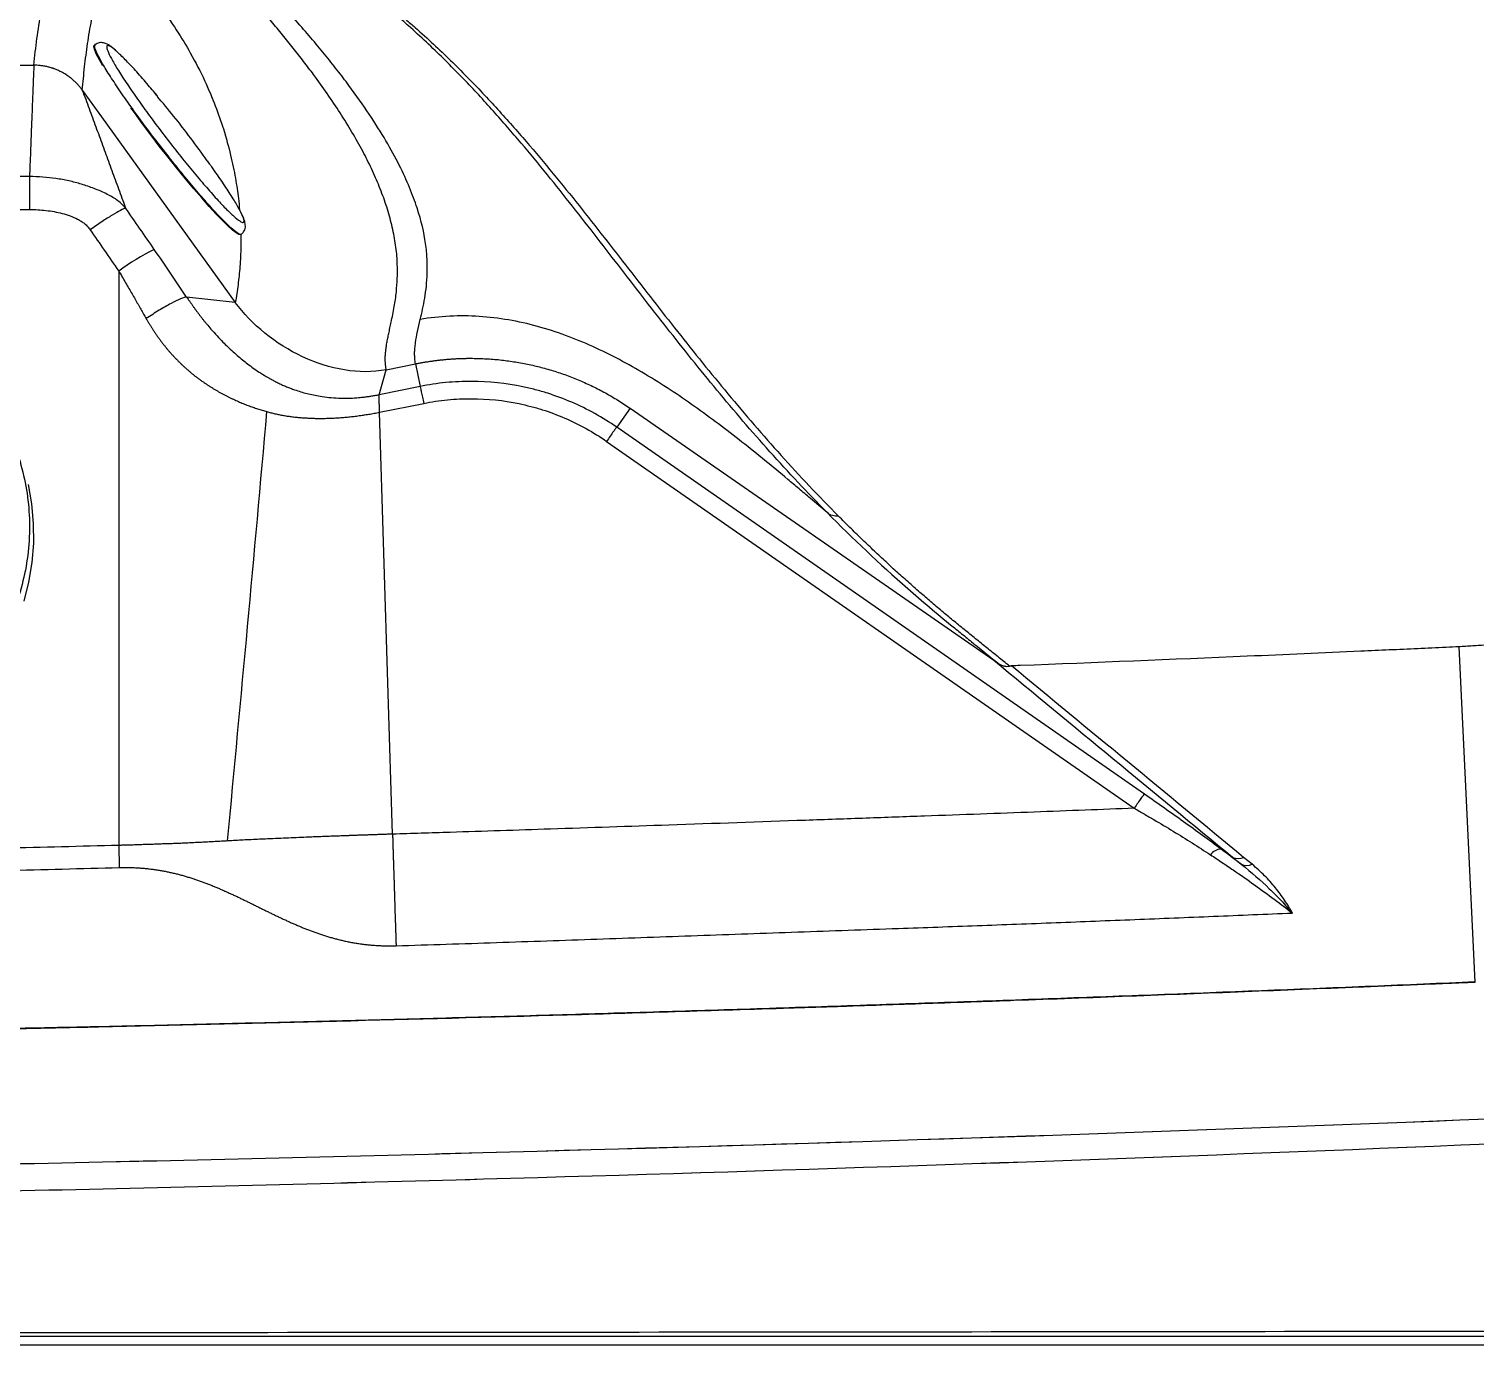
# Model space of a CAD drawing. Extents: x 409 to 498, y 628 to 778.
# Drawn here: x 467.31 to 479.38, y 644.98 to 655.96 of the extents above; entities that cross this region are included whole.
import ezdxf

# ---------------------------------------------------------------- set-up
doc = ezdxf.new("R2010")
doc.units = 0
doc.header["$MEASUREMENT"] = 0
doc.layers.add('1', color=4, linetype='Continuous')
doc.layers.add('GEOMETRY', color=4, linetype='Continuous', lineweight=25)

# ---------------------------------------------------------------- blocks, each defined once
blk = doc.blocks.new('2026_PULSE')
at = {"layer": 'GEOMETRY'}
for p, q in [((59.282, 10.873), (59.277, 10.869)), ((50.112, 10.701), (58.771, 10.701)), ((59.176, 10.493), (59.337, 10.271)), ((59.803, 10.444), (59.758, 10.496)), ((59.799, 10.448), (59.77, 10.483)), ((59.337, 10.271), (60.453, 8.722)), ((60.241, 9.875), (60.22, 9.904)), ((60.239, 9.878), (60.227, 9.895)), ((58.736, 9.771), (53.98, 9.771)), ((53.98, 9.497), (58.736, 9.497)), ((60.5, 9.287), (60.506, 9.291)), ((59.48, 8.983), (59.48, 4.19)), ((60.453, 8.722), (60.047, 8.766)), ((61.713, 8.16), (61.958, 8.209)), ((61.958, 8.209), (61.996, 8.02)), ((61.653, 7.951), (61.713, 8.16)), ((61.996, 8.02), (61.653, 7.951)), ((61.658, 7.805), (62.026, 7.879)), ((61.766, 4.284), (61.658, 7.805)), ((63.748, 7.839), (63.637, 7.68)), ((63.748, 7.839), (66.784, 5.736)), ((68.041, 4.618), (63.637, 7.68)), ((63.552, 7.562), (67.956, 4.501)), ((70.802, 3.05), (70.67, 5.848)), ((66.809, 5.719), (66.815, 5.714)), ((66.916, 5.686), (66.915, 5.687)), ((68.78, 4.09), (68.681, 4.159)), ((68.78, 4.09), (68.85, 4.033)), ((68.94, 4.033), (68.87, 4.09)), ((86.562, 0.02), (2.898, 0.02))]:
    blk.add_line(p, q, dxfattribs=at)
at = {"layer": 'GEOMETRY', "flags": 128}
for points in [[(59.347, 10.697), (59.319, 10.746), (59.296, 10.791), (59.28, 10.827), (59.273, 10.853), (59.275, 10.867), (59.277, 10.869)], [(60.5, 9.287), (60.498, 9.285), (60.483, 9.288), (60.46, 9.301), (60.429, 9.325), (60.391, 9.36), (60.345, 9.405), (60.293, 9.459), (60.235, 9.522), (60.173, 9.593), (60.106, 9.67), (60.037, 9.754), (59.965, 9.842), (59.892, 9.933), (59.819, 10.026), (59.747, 10.12), (59.678, 10.213), (59.611, 10.305), (59.582, 10.344)], [(58.691, 6.229), (58.731, 6.388), (58.758, 6.55), (58.771, 6.713), (58.77, 6.877), (58.756, 7.04), (58.727, 7.201)]]:
    blk.add_lwpolyline(points, dxfattribs=at)
at = {"layer": 'GEOMETRY'}
for centre, radius, start, end in [((60.648, 7.396), 1.97, 116.2439, 126.3491), ((68.683, 4.049), 0.11, 91.2048, 144.8521), ((68.825, 4.183), 0.103, 244.0909, 295.8864), ((68.895, 4.126), 0.103, 244.0921, 295.8913)]:
    blk.add_arc(centre, radius, start, end, dxfattribs=at)
for points, knots in [([(58.771, 10.701), (58.779, 10.775), (58.788, 10.849), (58.807, 10.996), (58.819, 11.07), (58.84, 11.181), (58.847, 11.218), (58.865, 11.292), (58.874, 11.329), (58.895, 11.403), (58.907, 11.44), (58.93, 11.513), (58.943, 11.55), (58.955, 11.587)], [0, 0, 0, 0, 0.25, 0.25, 0.5, 0.5, 0.625, 0.625, 0.75, 0.75, 0.875, 0.875, 1, 1, 1, 1]), ([(59.176, 10.493), (59.179, 10.526), (59.185, 10.59), (59.195, 10.687), (59.207, 10.784), (59.22, 10.881), (59.235, 10.979), (59.253, 11.077), (59.277, 11.182), (59.306, 11.291), (59.328, 11.368), (59.339, 11.407)], [0, 0, 0, 0, 0.107143, 0.214287, 0.32143, 0.428573, 0.535716, 0.642859, 0.750001, 0.875, 1, 1, 1, 1]), ([(59.668, 11.401), (59.719, 11.335), (59.829, 11.191), (59.966, 10.993), (60.093, 10.782), (60.202, 10.569), (60.29, 10.359), (60.362, 10.15), (60.417, 9.948), (60.456, 9.757), (60.479, 9.606), (60.486, 9.525), (60.488, 9.493)], [0, 0, 0, 0, 0.066071, 0.144831, 0.22385, 0.327541, 0.431208, 0.534513, 0.664912, 0.793532, 0.919998, 1, 1, 1, 1]), ([(61.713, 8.16), (61.712, 8.164), (61.711, 8.172), (61.709, 8.184), (61.708, 8.196), (61.706, 8.209), (61.706, 8.223), (61.705, 8.236), (61.705, 8.251), (61.705, 8.266), (61.706, 8.281), (61.707, 8.296), (61.709, 8.313), (61.71, 8.329), (61.713, 8.347), (61.715, 8.364), (61.718, 8.383), (61.722, 8.402), (61.726, 8.422), (61.73, 8.442), (61.734, 8.463), (61.739, 8.485), (61.744, 8.508), (61.749, 8.532), (61.761, 8.589), (61.78, 8.678), (61.798, 8.801), (61.806, 8.912), (61.807, 9.008), (61.803, 9.111), (61.789, 9.232), (61.758, 9.381), (61.715, 9.532), (61.659, 9.683), (61.594, 9.832), (61.518, 9.984), (61.431, 10.138), (61.332, 10.299), (61.225, 10.459), (61.134, 10.586), (61.066, 10.677), (61.024, 10.732), (60.981, 10.788), (60.937, 10.843), (60.893, 10.899), (60.848, 10.954), (60.802, 11.01), (60.755, 11.066), (60.708, 11.121), (60.661, 11.177), (60.612, 11.232), (60.564, 11.288), (60.515, 11.343), (60.481, 11.381), (60.465, 11.399)], [0, 0, 0, 0, 0.0083351, 0.0169071, 0.0257161, 0.034762, 0.0440449, 0.0535648, 0.0633217, 0.0733155, 0.0835464, 0.0940143, 0.1047192, 0.1156612, 0.1268403, 0.1382564, 0.1499096, 0.1617999, 0.1739275, 0.1862921, 0.198894, 0.2117331, 0.2248094, 0.2381229, 0.2516737, 0.3196427, 0.3775726, 0.4254616, 0.4633084, 0.4911116, 0.5415698, 0.5887176, 0.6325541, 0.6730792, 0.7102926, 0.7441946, 0.7790126, 0.8120562, 0.8433267, 0.8728236, 0.8826939, 0.8924432, 0.9020716, 0.911579, 0.9209654, 0.9302307, 0.9393752, 0.9483986, 0.9573011, 0.9660826, 0.9747432, 0.983283, 0.9917019, 1, 1, 1, 1]), ([(61.997, 8.58), (62.004, 8.607), (62.017, 8.664), (62.035, 8.756), (62.049, 8.855), (62.057, 8.964), (62.056, 9.082), (62.04, 9.254), (61.995, 9.451), (61.911, 9.678), (61.826, 9.864), (61.715, 10.067), (61.576, 10.289), (61.435, 10.489), (61.305, 10.659), (61.164, 10.836), (61.006, 11.022), (60.851, 11.192), (60.77, 11.28), (60.729, 11.325), (60.708, 11.347), (60.698, 11.358), (60.692, 11.365), (60.689, 11.368), (60.687, 11.369)], [0, 0, 0, 0, 0.0625, 0.125, 0.1875, 0.25, 0.3125, 0.375, 0.5, 0.5625, 0.625, 0.6875, 0.75, 0.8125, 0.84375, 0.875, 0.9375, 0.96875, 0.984375, 0.992188, 0.996094, 0.998047, 0.999023, 1, 1, 1, 1]), ([(65.394, 6.967), (65.228, 7.135), (65.069, 7.304), (64.763, 7.646), (64.616, 7.817), (64.331, 8.162), (64.192, 8.336), (63.919, 8.683), (63.785, 8.857), (63.516, 9.206), (63.381, 9.381), (63.173, 9.644), (63.103, 9.732), (62.96, 9.908), (62.886, 9.996), (62.735, 10.174), (62.658, 10.263), (62.496, 10.441), (62.413, 10.531), (62.238, 10.711), (62.146, 10.802), (62, 10.938), (61.95, 10.984), (61.872, 11.053), (61.846, 11.076), (61.792, 11.122), (61.765, 11.145), (61.738, 11.168)], [0, 0, 0, 0, 0.125, 0.125, 0.25, 0.25, 0.375, 0.375, 0.5, 0.5, 0.625, 0.625, 0.6875, 0.6875, 0.75, 0.75, 0.8125, 0.8125, 0.875, 0.875, 0.9375, 0.9375, 0.96875, 0.96875, 0.984375, 0.984375, 1, 1, 1, 1]), ([(61.793, 11.153), (61.807, 11.141), (61.821, 11.13), (61.849, 11.107), (61.862, 11.095), (61.902, 11.061), (61.929, 11.038), (62.007, 10.969), (62.058, 10.923), (62.205, 10.786), (62.298, 10.695), (62.476, 10.514), (62.561, 10.423), (62.725, 10.243), (62.804, 10.153), (62.958, 9.974), (63.033, 9.885), (63.18, 9.706), (63.252, 9.618), (63.463, 9.352), (63.6, 9.176), (63.873, 8.826), (64.008, 8.651), (64.282, 8.304), (64.422, 8.131), (64.709, 7.786), (64.856, 7.615), (65.163, 7.274), (65.322, 7.105), (65.489, 6.938)], [0, 0, 0, 0, 0.007812, 0.007812, 0.015625, 0.015625, 0.03125, 0.03125, 0.0625, 0.0625, 0.125, 0.125, 0.1875, 0.1875, 0.25, 0.25, 0.3125, 0.3125, 0.375, 0.375, 0.5, 0.5, 0.625, 0.625, 0.75, 0.75, 0.875, 0.875, 1, 1, 1, 1]), ([(60.416, 9.345), (60.393, 9.367), (60.347, 9.411), (60.254, 9.51), (60.149, 9.63), (60.034, 9.767), (59.914, 9.916), (59.792, 10.071), (59.675, 10.227), (59.566, 10.377), (59.47, 10.516), (59.39, 10.638), (59.329, 10.74), (59.291, 10.814), (59.274, 10.86), (59.282, 10.867), (59.285, 10.87)], [0, 0, 0, 0, 0.072783, 0.145566, 0.218349, 0.291133, 0.363916, 0.436699, 0.509482, 0.582265, 0.655048, 0.727832, 0.800615, 0.873398, 0.946181, 1, 1, 1, 1]), ([(59.456, 10.822), (59.454, 10.824), (59.434, 10.842), (59.408, 10.863), (59.366, 10.887), (59.317, 10.892), (59.294, 10.879), (59.282, 10.873)], [0, 0, 0, 0, 0.032189, 0.340765, 0.659224, 0.826866, 1, 1, 1, 1]), ([(59.758, 10.496), (59.744, 10.513), (59.695, 10.573), (59.618, 10.66), (59.532, 10.751), (59.463, 10.818), (59.413, 10.859), (59.383, 10.871), (59.376, 10.855), (59.39, 10.81), (59.427, 10.74), (59.483, 10.646), (59.558, 10.532), (59.648, 10.402), (59.749, 10.262), (59.858, 10.117), (59.971, 9.972), (60.083, 9.833), (60.191, 9.706), (60.288, 9.595), (60.375, 9.502), (60.418, 9.461), (60.44, 9.441)], [0, 0, 0, 0, 0.020138, 0.071642, 0.123273, 0.174951, 0.226629, 0.27826, 0.329764, 0.381326, 0.432909, 0.484402, 0.536039, 0.587522, 0.639143, 0.690668, 0.742221, 0.793813, 0.845295, 0.896929, 0.948428, 1, 1, 1, 1]), ([(58.771, 10.701), (58.77, 10.661), (58.767, 10.576), (58.762, 10.459), (58.757, 10.327), (58.751, 10.173), (58.745, 10.011), (58.739, 9.873), (58.737, 9.804), (58.736, 9.771)], [0, 0, 0, 0, 0.127408, 0.276969, 0.375005, 0.553938, 0.775513, 0.895062, 1, 1, 1, 1]), ([(59.176, 10.493), (59.173, 10.497), (59.168, 10.505), (59.159, 10.516), (59.15, 10.527), (59.141, 10.537), (59.13, 10.548), (59.12, 10.559), (59.109, 10.569), (59.095, 10.582), (59.076, 10.598), (59.051, 10.615), (59.025, 10.632), (58.999, 10.646), (58.972, 10.659), (58.953, 10.667), (58.944, 10.67), (58.944, 10.67), (58.944, 10.67), (58.944, 10.67), (58.944, 10.67), (58.943, 10.67), (58.943, 10.67), (58.943, 10.67), (58.942, 10.671), (58.94, 10.672), (58.936, 10.673), (58.927, 10.676), (58.915, 10.68), (58.901, 10.684), (58.881, 10.689), (58.856, 10.694), (58.826, 10.698), (58.798, 10.7), (58.78, 10.701), (58.771, 10.701)], [0, 0, 0, 0, 0.029268, 0.058993, 0.089174, 0.119805, 0.15088, 0.182382, 0.214288, 0.246569, 0.303606, 0.372869, 0.436532, 0.500031, 0.563405, 0.627174, 0.627189, 0.627205, 0.627236, 0.627298, 0.627422, 0.627669, 0.628165, 0.629156, 0.631138, 0.635102, 0.643028, 0.658866, 0.69049, 0.723073, 0.75348, 0.821091, 0.884732, 0.944386, 1, 1, 1, 1]), ([(59.176, 10.493), (59.195, 10.442), (59.233, 10.34), (59.289, 10.187), (59.345, 10.034), (59.401, 9.88), (59.457, 9.727), (59.503, 9.603), (59.529, 9.53), (59.537, 9.509)], [0, 0, 0, 0, 0.15575, 0.311515, 0.467267, 0.62303, 0.778741, 0.934545, 1, 1, 1, 1]), ([(60.219, 9.904), (60.128, 10.03), (59.994, 10.214), (59.847, 10.387), (59.801, 10.442)], [0, 0, 0, 0, 0.683912, 1, 1, 1, 1]), ([(60.44, 9.441), (60.458, 9.426), (60.494, 9.395), (60.522, 9.384), (60.53, 9.4), (60.515, 9.444), (60.479, 9.515), (60.423, 9.609), (60.348, 9.723), (60.285, 9.814), (60.246, 9.868), (60.241, 9.875)], [0, 0, 0, 0, 0.1226983, 0.2452205, 0.368066, 0.4905492, 0.6132905, 0.7359455, 0.8585271, 0.9813444, 1, 1, 1, 1]), ([(59.537, 9.509), (59.526, 9.522), (59.514, 9.534), (59.489, 9.557), (59.476, 9.568), (59.449, 9.587), (59.434, 9.596), (59.404, 9.613), (59.389, 9.621), (59.341, 9.645), (59.308, 9.659), (59.24, 9.685), (59.205, 9.697), (59.135, 9.718), (59.099, 9.728), (59.028, 9.743), (58.992, 9.75), (58.919, 9.76), (58.883, 9.764), (58.809, 9.77), (58.772, 9.771), (58.736, 9.771)], [0, 0, 0, 0, 0.0625, 0.0625, 0.125, 0.125, 0.1875, 0.1875, 0.25, 0.25, 0.375, 0.375, 0.5, 0.5, 0.625, 0.625, 0.75, 0.75, 0.875, 0.875, 1, 1, 1, 1]), ([(58.736, 9.771), (58.736, 9.74), (58.736, 9.699), (58.736, 9.604), (58.736, 9.551), (58.736, 9.497)], [0, 0, 0, 0, 0.5, 0.5, 1, 1, 1, 1]), ([(58.736, 9.497), (58.782, 9.497), (58.828, 9.494), (58.918, 9.484), (58.963, 9.476), (59.03, 9.458), (59.052, 9.452), (59.095, 9.436), (59.116, 9.427), (59.147, 9.411), (59.157, 9.405), (59.176, 9.393), (59.186, 9.386), (59.203, 9.372), (59.212, 9.364), (59.227, 9.347), (59.234, 9.338), (59.241, 9.328)], [0, 0, 0, 0, 0.25, 0.25, 0.5, 0.5, 0.625, 0.625, 0.75, 0.75, 0.8125, 0.8125, 0.875, 0.875, 0.9375, 0.9375, 1, 1, 1, 1]), ([(59.537, 9.509), (59.528, 9.506), (59.513, 9.499), (59.476, 9.479), (59.452, 9.466), (59.399, 9.433), (59.37, 9.415), (59.307, 9.373), (59.274, 9.351), (59.241, 9.328)], [0, 0, 0, 0, 0.25, 0.25, 0.5, 0.5, 0.75, 0.75, 1, 1, 1, 1]), ([(60.505, 9.291), (60.514, 9.3), (60.535, 9.323), (60.539, 9.361), (60.532, 9.403), (60.519, 9.436), (60.503, 9.465), (60.499, 9.473)], [0, 0, 0, 0, 0.128511, 0.33167, 0.552734, 0.882383, 1, 1, 1, 1]), ([(60.503, 9.294), (60.503, 9.292), (60.5, 9.284), (60.473, 9.297), (60.435, 9.329), (60.416, 9.345)], [0, 0, 0, 0, 0.122691, 0.561346, 1, 1, 1, 1]), ([(60.499, 9.287), (60.5, 9.254), (60.5, 9.189), (60.497, 9.102), (60.492, 9.021), (60.485, 8.943), (60.476, 8.868), (60.466, 8.793), (60.458, 8.746), (60.453, 8.722)], [0, 0, 0, 0, 0.143677, 0.279302, 0.416024, 0.555025, 0.697658, 0.84543, 1, 1, 1, 1]), ([(59.48, 8.983), (59.49, 8.967), (59.509, 8.934), (59.537, 8.885), (59.565, 8.838), (59.591, 8.793), (59.617, 8.749), (59.641, 8.706), (59.665, 8.665), (59.688, 8.625), (59.703, 8.599), (59.71, 8.586)], [0, 0, 0, 0, 0.125862, 0.247997, 0.366423, 0.481157, 0.592214, 0.699612, 0.803366, 0.90349, 1, 1, 1, 1]), ([(60.047, 8.766), (60.036, 8.765), (60.019, 8.76), (59.974, 8.742), (59.947, 8.729), (59.886, 8.696), (59.852, 8.677), (59.782, 8.634), (59.745, 8.61), (59.71, 8.586)], [0, 0, 0, 0, 0.25, 0.25, 0.5, 0.5, 0.75, 0.75, 1, 1, 1, 1]), ([(60.047, 8.766), (60.051, 8.76), (60.06, 8.748), (60.073, 8.729), (60.086, 8.711), (60.099, 8.692), (60.112, 8.673), (60.126, 8.654), (60.14, 8.635), (60.155, 8.616), (60.169, 8.597), (60.184, 8.578), (60.2, 8.559), (60.221, 8.533), (60.255, 8.493), (60.3, 8.443), (60.346, 8.394), (60.406, 8.335), (60.478, 8.27), (60.569, 8.197), (60.652, 8.139), (60.714, 8.102), (60.754, 8.079), (60.784, 8.063), (60.816, 8.047), (60.848, 8.032), (60.881, 8.018), (60.915, 8.005), (60.97, 7.984), (61.051, 7.96), (61.147, 7.94), (61.261, 7.925), (61.364, 7.92), (61.461, 7.925), (61.514, 7.93), (61.553, 7.935), (61.586, 7.939), (61.619, 7.945), (61.642, 7.949), (61.653, 7.951)], [0, 0, 0, 0, 0.0103779, 0.0209018, 0.0315698, 0.0423815, 0.0533385, 0.0644438, 0.0757018, 0.0871177, 0.0986978, 0.1104485, 0.1223767, 0.1344888, 0.1613883, 0.2002133, 0.2365633, 0.2653648, 0.3318412, 0.3941934, 0.4615084, 0.5037352, 0.5207373, 0.5413089, 0.5618482, 0.5823406, 0.6027731, 0.6231338, 0.643415, 0.7029054, 0.7619081, 0.8000296, 0.8785193, 0.912504, 0.9380367, 0.9532271, 0.9685993, 0.9841786, 1, 1, 1, 1]), ([(59.71, 8.586), (59.714, 8.578), (59.723, 8.563), (59.737, 8.54), (59.751, 8.517), (59.765, 8.495), (59.78, 8.473), (59.794, 8.451), (59.809, 8.43), (59.825, 8.409), (59.84, 8.388), (59.856, 8.368), (59.872, 8.348), (59.888, 8.328), (59.905, 8.309), (59.922, 8.29), (59.939, 8.271), (59.956, 8.253), (59.974, 8.235), (59.992, 8.217), (60.01, 8.2), (60.028, 8.183), (60.047, 8.166), (60.066, 8.149), (60.085, 8.133), (60.104, 8.118), (60.124, 8.102), (60.144, 8.087), (60.164, 8.073), (60.184, 8.058), (60.205, 8.044), (60.225, 8.031), (60.246, 8.017), (60.267, 8.004), (60.288, 7.992), (60.309, 7.979), (60.33, 7.967), (60.352, 7.956), (60.373, 7.945), (60.395, 7.934), (60.417, 7.923), (60.445, 7.91), (60.479, 7.894), (60.519, 7.877), (60.56, 7.861), (60.6, 7.847), (60.639, 7.833), (60.678, 7.821), (60.704, 7.814), (60.717, 7.81)], [0, 0, 0, 0, 0.019355, 0.038613, 0.05778, 0.076861, 0.095861, 0.114786, 0.133642, 0.152434, 0.171169, 0.189852, 0.20849, 0.22709, 0.245658, 0.2642, 0.282722, 0.301229, 0.319726, 0.338217, 0.356708, 0.375203, 0.393706, 0.412224, 0.430759, 0.449319, 0.467906, 0.486526, 0.505184, 0.523882, 0.54262, 0.561397, 0.580214, 0.599068, 0.617959, 0.636885, 0.655845, 0.674838, 0.693862, 0.712916, 0.731997, 0.751104, 0.786879, 0.82268, 0.85845, 0.894128, 0.929653, 0.964965, 1, 1, 1, 1]), ([(61.958, 8.209), (61.955, 8.223), (61.952, 8.245), (61.951, 8.272), (61.95, 8.287), (61.95, 8.296), (61.95, 8.304), (61.951, 8.319), (61.953, 8.347), (61.962, 8.43), (61.981, 8.51), (61.997, 8.58)], [0, 0, 0, 0, 0.125, 0.1875, 0.238281, 0.25, 0.261719, 0.3125, 0.375, 0.5, 1, 1, 1, 1]), ([(65.394, 6.967), (65.347, 7.007), (65.269, 7.073), (65.159, 7.166), (64.97, 7.324), (64.684, 7.559), (64.29, 7.857), (63.947, 8.084), (63.66, 8.246), (63.439, 8.355), (63.211, 8.449), (62.976, 8.525), (62.735, 8.579), (62.49, 8.609), (62.242, 8.611), (62.079, 8.593), (61.997, 8.58)], [0.0158107, 0.0158107, 0.0158107, 0.0158107, 0.0625, 0.09375, 0.125, 0.25, 0.375, 0.5, 0.5625, 0.625, 0.6875, 0.75, 0.8125, 0.875, 0.9375, 1, 1, 1, 1]), ([(61.958, 8.209), (61.968, 8.211), (61.989, 8.215), (62.019, 8.221), (62.05, 8.226), (62.08, 8.23), (62.111, 8.235), (62.142, 8.239), (62.172, 8.242), (62.203, 8.245), (62.234, 8.248), (62.264, 8.25), (62.295, 8.252), (62.326, 8.253), (62.356, 8.254), (62.387, 8.255), (62.427, 8.255), (62.475, 8.254), (62.533, 8.252), (62.59, 8.249), (62.648, 8.244), (62.706, 8.237), (62.763, 8.229), (62.821, 8.22), (62.878, 8.209), (62.936, 8.197), (62.993, 8.183), (63.049, 8.168), (63.106, 8.151), (63.162, 8.133), (63.218, 8.114), (63.273, 8.093), (63.328, 8.07), (63.383, 8.046), (63.437, 8.021), (63.49, 7.994), (63.543, 7.966), (63.595, 7.937), (63.647, 7.905), (63.698, 7.873), (63.731, 7.851), (63.747, 7.839)], [0, 0, 0, 0, 0.016542, 0.033067, 0.049574, 0.066062, 0.082533, 0.098986, 0.115421, 0.131838, 0.148237, 0.164618, 0.180981, 0.197327, 0.213654, 0.229965, 0.246258, 0.27691, 0.307627, 0.338409, 0.369256, 0.400169, 0.431147, 0.462191, 0.493301, 0.524476, 0.555717, 0.587023, 0.618394, 0.649831, 0.681334, 0.712902, 0.744538, 0.776239, 0.808006, 0.839838, 0.871737, 0.903703, 0.935735, 0.967834, 1, 1, 1, 1]), ([(63.637, 7.68), (63.518, 7.763), (63.393, 7.832), (63.197, 7.916), (63.13, 7.941), (63.027, 7.974), (62.992, 7.984), (62.922, 8.002), (62.887, 8.01), (62.712, 8.047), (62.57, 8.062), (62.391, 8.062), (62.355, 8.062), (62.283, 8.058), (62.246, 8.056), (62.139, 8.045), (62.067, 8.035), (61.996, 8.02)], [0, 0, 0, 0, 0.25, 0.25, 0.375, 0.375, 0.4375, 0.4375, 0.5, 0.5, 0.75, 0.75, 0.8125, 0.8125, 0.875, 0.875, 1, 1, 1, 1]), ([(61.996, 8.02), (61.997, 8.019), (61.998, 8.014), (62.001, 7.999), (62.003, 7.988), (62.009, 7.962), (62.012, 7.947), (62.018, 7.914), (62.022, 7.897), (62.026, 7.879)], [0, 0, 0, 0, 0.25, 0.25, 0.5, 0.5, 0.75, 0.75, 1, 1, 1, 1]), ([(61.658, 7.805), (61.657, 7.808), (61.657, 7.813), (61.657, 7.821), (61.657, 7.828), (61.657, 7.835), (61.656, 7.842), (61.656, 7.849), (61.656, 7.855), (61.656, 7.861), (61.656, 7.867), (61.655, 7.872), (61.655, 7.877), (61.655, 7.882), (61.655, 7.886), (61.655, 7.89), (61.655, 7.894), (61.655, 7.898), (61.655, 7.901), (61.654, 7.908), (61.654, 7.916), (61.654, 7.926), (61.653, 7.934), (61.653, 7.941), (61.653, 7.946), (61.653, 7.95), (61.653, 7.951), (61.653, 7.951)], [0, 0, 0, 0, 0.036443, 0.07188, 0.106312, 0.139739, 0.172161, 0.203578, 0.23399, 0.263397, 0.291799, 0.319197, 0.345589, 0.370978, 0.395362, 0.418742, 0.441117, 0.46249, 0.482858, 0.502224, 0.577509, 0.651377, 0.723843, 0.794922, 0.86463, 0.932983, 1, 1, 1, 1]), ([(62.026, 7.879), (62.092, 7.892), (62.158, 7.902), (62.258, 7.912), (62.292, 7.914), (62.359, 7.918), (62.392, 7.918), (62.559, 7.918), (62.691, 7.904), (62.854, 7.87), (62.887, 7.862), (62.952, 7.845), (62.984, 7.836), (63.08, 7.806), (63.142, 7.782), (63.325, 7.704), (63.442, 7.639), (63.552, 7.562)], [0, 0, 0, 0, 0.125, 0.125, 0.1875, 0.1875, 0.25, 0.25, 0.5, 0.5, 0.5625, 0.5625, 0.625, 0.625, 0.75, 0.75, 1, 1, 1, 1]), ([(58.48, 7.8), (58.517, 7.73), (58.592, 7.591), (58.669, 7.365), (58.72, 7.129), (58.74, 6.886), (58.729, 6.64), (58.686, 6.395), (58.61, 6.156), (58.501, 5.926), (58.374, 5.728), (58.237, 5.562), (58.097, 5.425), (57.944, 5.301), (57.832, 5.231), (57.775, 5.197)], [0, 0, 0, 0, 0.078935, 0.158656, 0.239167, 0.320471, 0.402573, 0.485475, 0.569181, 0.653696, 0.739022, 0.803574, 0.868586, 0.934061, 1, 1, 1, 1]), ([(60.717, 7.81), (60.722, 7.808), (60.733, 7.805), (60.75, 7.801), (60.767, 7.797), (60.784, 7.792), (60.802, 7.789), (60.819, 7.785), (60.837, 7.781), (60.855, 7.778), (60.874, 7.775), (60.892, 7.772), (60.911, 7.77), (60.93, 7.767), (60.95, 7.765), (60.969, 7.763), (60.989, 7.761), (61.009, 7.759), (61.029, 7.758), (61.049, 7.757), (61.069, 7.756), (61.09, 7.755), (61.11, 7.754), (61.131, 7.754), (61.152, 7.753), (61.173, 7.753), (61.194, 7.754), (61.215, 7.754), (61.237, 7.755), (61.258, 7.755), (61.28, 7.756), (61.301, 7.758), (61.323, 7.759), (61.345, 7.761), (61.367, 7.763), (61.389, 7.765), (61.411, 7.767), (61.433, 7.769), (61.455, 7.772), (61.477, 7.775), (61.5, 7.778), (61.522, 7.781), (61.544, 7.785), (61.567, 7.788), (61.59, 7.792), (61.612, 7.796), (61.635, 7.801), (61.65, 7.804), (61.658, 7.805)], [0, 0, 0, 0, 0.020657, 0.041385, 0.062184, 0.083052, 0.103986, 0.124985, 0.146046, 0.167169, 0.18835, 0.209587, 0.230878, 0.252221, 0.273613, 0.295052, 0.316536, 0.338061, 0.359625, 0.381225, 0.402859, 0.424524, 0.446217, 0.467936, 0.489678, 0.51144, 0.533225, 0.555034, 0.57687, 0.598734, 0.620629, 0.642557, 0.664519, 0.686518, 0.708555, 0.730632, 0.752752, 0.774916, 0.797131, 0.8194, 0.841727, 0.864117, 0.886573, 0.909101, 0.931703, 0.954385, 0.977149, 1, 1, 1, 1]), ([(63.637, 7.68), (63.636, 7.679), (63.633, 7.675), (63.623, 7.662), (63.617, 7.654), (63.601, 7.632), (63.592, 7.62), (63.573, 7.592), (63.562, 7.577), (63.552, 7.562)], [0, 0, 0, 0, 0.25, 0.25, 0.5, 0.5, 0.75, 0.75, 1, 1, 1, 1]), ([(74.449, 7.191), (74.41, 7.162), (74.114, 6.949), (73.531, 6.594), (72.658, 6.215), (71.76, 5.966), (71.132, 5.878), (70.777, 5.854), (70.715, 5.85), (70.673, 5.848), (70.67, 5.848)], [0.6827211, 0.6827211, 0.6827211, 0.6827211, 0.6875, 0.71875, 0.75, 0.78125, 0.8105469, 0.8125, 0.8164062, 0.8166739, 0.8166739, 0.8166739, 0.8166739]), ([(65.394, 6.967), (65.606, 6.752), (65.829, 6.541), (66.126, 6.281), (66.186, 6.229), (66.308, 6.126), (66.37, 6.075), (66.465, 5.998), (66.496, 5.973), (66.559, 5.922), (66.59, 5.896), (66.684, 5.82), (66.747, 5.769), (66.809, 5.719)], [0, 0, 0, 0, 0.5, 0.5, 0.625, 0.625, 0.75, 0.75, 0.8125, 0.8125, 0.875, 0.875, 1, 1, 1, 1]), ([(65.489, 6.938), (65.471, 6.936), (65.454, 6.938), (65.421, 6.948), (65.406, 6.956), (65.394, 6.967)], [0, 0, 0, 0, 0.5, 0.5, 1, 1, 1, 1]), ([(66.915, 5.687), (66.883, 5.712), (66.821, 5.763), (66.726, 5.839), (66.632, 5.915), (66.554, 5.979), (66.49, 6.03), (66.428, 6.081), (66.35, 6.145), (66.258, 6.223), (66.165, 6.304), (66.068, 6.389), (65.97, 6.477), (65.872, 6.567), (65.775, 6.658), (65.679, 6.75), (65.583, 6.843), (65.52, 6.906), (65.489, 6.938)], [0, 0, 0, 0, 0.062865, 0.125486, 0.187865, 0.25, 0.28125, 0.3125, 0.374999, 0.437219, 0.5, 0.569618, 0.639831, 0.710645, 0.782064, 0.854093, 0.926737, 1, 1, 1, 1]), ([(70.67, 5.848), (70.633, 5.846), (70.517, 5.841), (70.244, 5.828), (69.69, 5.803), (68.584, 5.754), (67.612, 5.714), (66.956, 5.689), (66.932, 5.688)], [0.8166739, 0.8166739, 0.8166739, 0.8166739, 0.8203125, 0.828125, 0.84375, 0.875, 0.9375, 0.9398467, 0.9398467, 0.9398467, 0.9398467]), ([(66.815, 5.714), (66.81, 5.717), (66.805, 5.721), (66.798, 5.726), (66.795, 5.728), (66.79, 5.732), (66.787, 5.734), (66.784, 5.736)], [0, 0, 0, 0, 0.5, 0.5, 0.75, 0.75, 1, 1, 1, 1]), ([(66.815, 5.714), (66.818, 5.711), (66.822, 5.709), (66.829, 5.704), (66.833, 5.702), (66.846, 5.695), (66.854, 5.692), (66.872, 5.687), (66.881, 5.685), (66.898, 5.684), (66.907, 5.685), (66.916, 5.686)], [0, 0, 0, 0, 0.125, 0.125, 0.25, 0.25, 0.5, 0.5, 0.75, 0.75, 1, 1, 1, 1]), ([(66.932, 5.688), (66.931, 5.688), (66.928, 5.687), (66.924, 5.687), (66.92, 5.687), (66.917, 5.686), (66.916, 5.686)], [0, 0, 0, 0, 0.249387, 0.500015, 0.753353, 1, 1, 1, 1]), ([(68.041, 4.618), (68.04, 4.617), (68.037, 4.613), (68.027, 4.601), (68.021, 4.592), (68.005, 4.57), (67.996, 4.558), (67.977, 4.53), (67.966, 4.515), (67.956, 4.501)], [0, 0, 0, 0, 0.25, 0.25, 0.5, 0.5, 0.75, 0.75, 1, 1, 1, 1]), ([(68.681, 4.159), (68.579, 4.235), (68.475, 4.311), (68.261, 4.464), (68.152, 4.541), (68.041, 4.618)], [0, 0, 0, 0, 0.5, 0.5, 1, 1, 1, 1]), ([(67.956, 4.501), (67.82, 4.495), (67.542, 4.484), (67.114, 4.468), (66.667, 4.451), (66.2, 4.434), (65.713, 4.417), (65.001, 4.392), (64.122, 4.361), (63.134, 4.328), (62.445, 4.305), (62.006, 4.291), (61.845, 4.286), (61.766, 4.284)], [0, 0, 0, 0, 0.065856, 0.134923, 0.207201, 0.282689, 0.361388, 0.443298, 0.62754, 0.787217, 0.922329, 0.961421, 1, 1, 1, 1]), ([(67.956, 4.501), (67.984, 4.485), (68.011, 4.469), (68.066, 4.437), (68.093, 4.421), (68.175, 4.373), (68.229, 4.341), (68.389, 4.243), (68.492, 4.178), (68.593, 4.112)], [0, 0, 0, 0, 0.125, 0.125, 0.25, 0.25, 0.5, 0.5, 1, 1, 1, 1]), ([(60.389, 4.228), (60.381, 4.227), (60.363, 4.226), (60.337, 4.225), (60.311, 4.223), (60.285, 4.222), (60.26, 4.22), (60.234, 4.219), (60.208, 4.218), (60.183, 4.216), (60.158, 4.215), (60.133, 4.214), (60.108, 4.213), (60.083, 4.212), (60.058, 4.21), (60.034, 4.209), (60.01, 4.208), (59.986, 4.207), (59.962, 4.206), (59.938, 4.205), (59.915, 4.204), (59.892, 4.204), (59.869, 4.203), (59.846, 4.202), (59.823, 4.201), (59.801, 4.2), (59.779, 4.199), (59.757, 4.199), (59.736, 4.198), (59.714, 4.197), (59.693, 4.197), (59.673, 4.196), (59.652, 4.195), (59.632, 4.195), (59.612, 4.194), (59.592, 4.193), (59.573, 4.193), (59.554, 4.192), (59.535, 4.192), (59.516, 4.191), (59.498, 4.191), (59.486, 4.19), (59.48, 4.19)], [0, 0, 0, 0, 0.0307565, 0.0612258, 0.0914067, 0.1212985, 0.1509002, 0.180211, 0.2092301, 0.2379567, 0.2663902, 0.2945298, 0.3223749, 0.3499249, 0.3771792, 0.4041372, 0.4307986, 0.4571627, 0.4832292, 0.5089976, 0.5344675, 0.5596387, 0.5845108, 0.6090834, 0.6333564, 0.6573294, 0.6810023, 0.7043749, 0.727447, 0.7502184, 0.772689, 0.7948588, 0.8167276, 0.8382955, 0.8595622, 0.8805279, 0.9011925, 0.921556, 0.9416184, 0.9613799, 0.9808404, 1, 1, 1, 1]), ([(61.766, 4.284), (61.754, 4.284), (61.73, 4.283), (61.695, 4.282), (61.66, 4.281), (61.625, 4.279), (61.591, 4.278), (61.558, 4.277), (61.524, 4.276), (61.492, 4.275), (61.46, 4.274), (61.428, 4.273), (61.397, 4.271), (61.367, 4.27), (61.337, 4.269), (61.308, 4.268), (61.279, 4.267), (61.25, 4.266), (61.222, 4.265), (61.195, 4.264), (61.168, 4.263), (61.142, 4.262), (61.116, 4.261), (61.091, 4.26), (61.047, 4.258), (60.982, 4.255), (60.897, 4.252), (60.81, 4.248), (60.728, 4.244), (60.654, 4.241), (60.587, 4.238), (60.52, 4.235), (60.454, 4.231), (60.411, 4.229), (60.389, 4.228)], [0, 0, 0, 0, 0.025265, 0.050197, 0.074798, 0.099065, 0.122997, 0.146594, 0.169855, 0.192779, 0.215365, 0.237613, 0.259522, 0.281092, 0.302321, 0.323209, 0.343756, 0.363961, 0.383823, 0.403342, 0.422519, 0.441351, 0.459839, 0.477983, 0.495782, 0.55561, 0.617569, 0.681651, 0.747848, 0.798309, 0.848758, 0.899192, 0.949607, 1, 1, 1, 1]), ([(61.766, 4.284), (61.766, 4.278), (61.766, 4.267), (61.767, 4.251), (61.767, 4.234), (61.768, 4.218), (61.768, 4.202), (61.769, 4.185), (61.769, 4.169), (61.77, 4.153), (61.77, 4.137), (61.771, 4.12), (61.771, 4.104), (61.772, 4.088), (61.772, 4.073), (61.773, 4.057), (61.773, 4.041), (61.774, 4.026), (61.774, 4.01), (61.775, 3.995), (61.775, 3.98), (61.776, 3.965), (61.776, 3.95), (61.777, 3.935), (61.777, 3.92), (61.778, 3.905), (61.778, 3.891), (61.778, 3.876), (61.779, 3.862), (61.779, 3.848), (61.78, 3.834), (61.78, 3.82), (61.781, 3.806), (61.781, 3.793), (61.782, 3.779), (61.782, 3.766), (61.782, 3.753), (61.783, 3.739), (61.783, 3.726), (61.784, 3.713), (61.784, 3.701), (61.784, 3.688), (61.785, 3.675), (61.785, 3.663), (61.786, 3.651), (61.786, 3.638), (61.786, 3.626), (61.787, 3.614), (61.787, 3.603), (61.787, 3.591), (61.788, 3.579), (61.788, 3.568), (61.789, 3.556), (61.789, 3.545), (61.79, 3.524), (61.791, 3.495), (61.792, 3.457), (61.793, 3.421), (61.794, 3.386), (61.795, 3.364), (61.795, 3.353)], [0, 0, 0, 0, 0.014134, 0.028267, 0.042401, 0.056535, 0.070672, 0.08481, 0.098952, 0.113096, 0.127243, 0.141393, 0.155546, 0.169701, 0.18386, 0.19802, 0.21218, 0.226341, 0.240501, 0.254658, 0.268813, 0.282966, 0.297118, 0.31127, 0.325421, 0.339572, 0.353723, 0.367873, 0.382024, 0.396176, 0.410328, 0.424481, 0.438635, 0.452789, 0.466943, 0.481097, 0.495251, 0.509405, 0.523558, 0.537712, 0.551866, 0.566021, 0.580175, 0.59433, 0.608484, 0.622638, 0.636791, 0.650945, 0.665098, 0.679252, 0.693405, 0.707558, 0.72171, 0.735862, 0.750013, 0.800009, 0.850004, 0.900001, 0.95, 1, 1, 1, 1]), ([(59.48, 4.19), (59.162, 4.182), (58.845, 4.174), (58.369, 4.163), (58.21, 4.159), (57.892, 4.153), (57.733, 4.149), (56.94, 4.133), (56.304, 4.121), (55.669, 4.11)], [0, 0, 0, 0, 0.25, 0.25, 0.375, 0.375, 0.5, 0.5, 1, 1, 1, 1]), ([(59.48, 4.19), (59.481, 4.154), (59.482, 4.118), (59.484, 4.054), (59.485, 4.026), (59.485, 4.006)], [0, 0, 0, 0, 0.5, 0.5, 1, 1, 1, 1]), ([(68.593, 4.112), (68.626, 4.091), (68.658, 4.07), (68.721, 4.027), (68.752, 4.006), (68.845, 3.943), (68.904, 3.902), (69.018, 3.82), (69.073, 3.78), (69.179, 3.701), (69.229, 3.663), (69.277, 3.626)], [0, 0, 0, 0, 0.125, 0.125, 0.25, 0.25, 0.5, 0.5, 0.75, 0.75, 1, 1, 1, 1]), ([(55.673, 3.925), (56.308, 3.936), (56.944, 3.948), (57.897, 3.968), (58.215, 3.974), (58.85, 3.989), (59.168, 3.997), (59.485, 4.006)], [0, 0, 0, 0, 0.5, 0.5, 0.75, 0.75, 1, 1, 1, 1]), ([(59.485, 4.006), (59.492, 4.006), (59.505, 4.006), (59.524, 4.006), (59.543, 4.006), (59.563, 4.006), (59.582, 4.006), (59.6, 4.005), (59.619, 4.004), (59.638, 4.003), (59.656, 4.002), (59.675, 4.001), (59.693, 3.999), (59.711, 3.997), (59.729, 3.996), (59.747, 3.993), (59.764, 3.991), (59.782, 3.989), (59.8, 3.986), (59.817, 3.983), (59.834, 3.98), (59.851, 3.977), (59.869, 3.974), (59.886, 3.971), (59.902, 3.967), (59.919, 3.963), (59.936, 3.96), (59.952, 3.956), (59.969, 3.952), (59.985, 3.947), (60.002, 3.943), (60.018, 3.938), (60.034, 3.934), (60.05, 3.929), (60.066, 3.924), (60.082, 3.919), (60.098, 3.914), (60.114, 3.909), (60.129, 3.904), (60.145, 3.898), (60.161, 3.893), (60.176, 3.887), (60.192, 3.881), (60.207, 3.876), (60.222, 3.87), (60.238, 3.864), (60.253, 3.858), (60.268, 3.851), (60.283, 3.845), (60.298, 3.839), (60.313, 3.833), (60.328, 3.826), (60.343, 3.82), (60.358, 3.813), (60.373, 3.806), (60.388, 3.8), (60.402, 3.793), (60.417, 3.786), (60.432, 3.779), (60.447, 3.773), (60.461, 3.766), (60.476, 3.759), (60.49, 3.752), (60.505, 3.745), (60.52, 3.738), (60.534, 3.731), (60.549, 3.724), (60.563, 3.716), (60.578, 3.709), (60.592, 3.702), (60.607, 3.695), (60.621, 3.688), (60.636, 3.681), (60.65, 3.674), (60.665, 3.666), (60.679, 3.659), (60.694, 3.652), (60.708, 3.645), (60.723, 3.638), (60.737, 3.631), (60.752, 3.624), (60.766, 3.617), (60.781, 3.61), (60.795, 3.603), (60.81, 3.596), (60.825, 3.589), (60.839, 3.582), (60.854, 3.575), (60.869, 3.568), (60.884, 3.562), (60.898, 3.555), (60.913, 3.548), (60.928, 3.542), (60.943, 3.535), (60.958, 3.529), (60.973, 3.522), (60.988, 3.516), (61.003, 3.51), (61.018, 3.503), (61.033, 3.497), (61.048, 3.491), (61.064, 3.485), (61.079, 3.479), (61.094, 3.474), (61.11, 3.468), (61.125, 3.462), (61.141, 3.457), (61.157, 3.452), (61.178, 3.444), (61.206, 3.436), (61.239, 3.425), (61.273, 3.416), (61.307, 3.407), (61.342, 3.398), (61.377, 3.39), (61.413, 3.383), (61.449, 3.376), (61.485, 3.371), (61.522, 3.365), (61.559, 3.361), (61.597, 3.358), (61.636, 3.355), (61.675, 3.353), (61.714, 3.352), (61.754, 3.352), (61.781, 3.352), (61.795, 3.353)], [0, 0, 0, 0, 0.007265, 0.014478, 0.021643, 0.028763, 0.035841, 0.04288, 0.049884, 0.056854, 0.063794, 0.070707, 0.077595, 0.084462, 0.091309, 0.098139, 0.104954, 0.111758, 0.118551, 0.125337, 0.132117, 0.138892, 0.145666, 0.152439, 0.159214, 0.165991, 0.172773, 0.17956, 0.186354, 0.193156, 0.199967, 0.206788, 0.213621, 0.220465, 0.227322, 0.234192, 0.241076, 0.247975, 0.254888, 0.261817, 0.268761, 0.27572, 0.282695, 0.289686, 0.296693, 0.303715, 0.310752, 0.317805, 0.324873, 0.331956, 0.339053, 0.346164, 0.35329, 0.360428, 0.36758, 0.374744, 0.38192, 0.389107, 0.396305, 0.403514, 0.410732, 0.417958, 0.425193, 0.432436, 0.439686, 0.446941, 0.454202, 0.461468, 0.468738, 0.476011, 0.483286, 0.490563, 0.497841, 0.505119, 0.512396, 0.519672, 0.526945, 0.534216, 0.541482, 0.548744, 0.556001, 0.563252, 0.570497, 0.577733, 0.584962, 0.592182, 0.599392, 0.606593, 0.613782, 0.620961, 0.628127, 0.635282, 0.642423, 0.649551, 0.656666, 0.663766, 0.670852, 0.677923, 0.684979, 0.69202, 0.699046, 0.706056, 0.71305, 0.720029, 0.726992, 0.73394, 0.740873, 0.74779, 0.754693, 0.769128, 0.783504, 0.797827, 0.812102, 0.826339, 0.840549, 0.854743, 0.868936, 0.883144, 0.897386, 0.911683, 0.926056, 0.940531, 0.955133, 0.969892, 0.984837, 1, 1, 1, 1]), ([(68.85, 4.033), (68.935, 3.965), (69.013, 3.897), (69.119, 3.795), (69.153, 3.762), (69.201, 3.711), (69.217, 3.694), (69.239, 3.668), (69.247, 3.66), (69.258, 3.647), (69.262, 3.643), (69.267, 3.637), (69.269, 3.635), (69.273, 3.631), (69.274, 3.629), (69.276, 3.627)], [0, 0, 0, 0, 0.5, 0.5, 0.75, 0.75, 0.875, 0.875, 0.9375, 0.9375, 0.96875, 0.96875, 0.984375, 0.984375, 1, 1, 1, 1]), ([(69.277, 3.626), (69.276, 3.627), (69.275, 3.629), (69.274, 3.631), (69.274, 3.632), (69.272, 3.635), (69.27, 3.638), (69.267, 3.644), (69.264, 3.649), (69.256, 3.662), (69.251, 3.671), (69.235, 3.698), (69.223, 3.716), (69.188, 3.768), (69.163, 3.803), (69.107, 3.871), (69.077, 3.905), (69.012, 3.97), (68.977, 4.002), (68.94, 4.033)], [0, 0, 0, 0, 0.007813, 0.007813, 0.015625, 0.015625, 0.03125, 0.03125, 0.0625, 0.0625, 0.125, 0.125, 0.25, 0.25, 0.5, 0.5, 0.75, 0.75, 1, 1, 1, 1]), ([(61.795, 3.353), (61.935, 3.357), (62.214, 3.366), (62.634, 3.38), (63.053, 3.394), (63.472, 3.409), (63.892, 3.423), (64.311, 3.438), (64.73, 3.453), (65.149, 3.468), (65.569, 3.483), (66.068, 3.5), (66.646, 3.521), (67.304, 3.546), (67.961, 3.572), (68.619, 3.598), (69.057, 3.617), (69.277, 3.626)], [0, 0, 0, 0, 0.056039, 0.112077, 0.168116, 0.224155, 0.280195, 0.336234, 0.392274, 0.448314, 0.504353, 0.560392, 0.648312, 0.736233, 0.824155, 0.912077, 1, 1, 1, 1]), ([(55.672, 2.609), (55.903, 2.612), (56.454, 2.621), (57.327, 2.636), (58.129, 2.652), (58.691, 2.663), (58.971, 2.669), (59.132, 2.673), (59.232, 2.675), (59.914, 2.69), (61.198, 2.721), (63.103, 2.772), (64.547, 2.817), (65.479, 2.847), (65.8, 2.858), (65.99, 2.865), (66.181, 2.871), (66.502, 2.882), (67.434, 2.915), (68.557, 2.958), (69.679, 3.003), (70.24, 3.027), (70.521, 3.038), (70.661, 3.044), (70.732, 3.047), (70.772, 3.049), (70.792, 3.05), (70.802, 3.05)], [0, 0, 0, 0, 0.0224378, 0.0536878, 0.0849378, 0.1005628, 0.1083753, 0.1122816, 0.1161878, 0.118141, 0.1786878, 0.2411878, 0.3036878, 0.3193128, 0.3320082, 0.3349378, 0.3378675, 0.3505628, 0.3661878, 0.4286878, 0.4599378, 0.4755628, 0.4833753, 0.4872816, 0.4892347, 0.4902113, 0.4911878, 0.4911878, 0.4911878, 0.4911878]), ([(70.802, 3.05), (70.658, 3.044), (70.37, 3.032), (69.938, 3.014), (69.505, 2.996), (69.073, 2.979), (68.641, 2.962), (68.209, 2.945), (67.777, 2.929), (67.345, 2.913), (66.913, 2.897), (66.48, 2.882), (66.048, 2.867), (65.616, 2.852), (65.184, 2.838), (64.751, 2.824), (64.319, 2.81), (63.887, 2.797), (63.455, 2.784), (63.022, 2.771), (62.59, 2.759), (62.158, 2.747), (61.726, 2.735), (61.293, 2.724), (60.861, 2.713), (60.429, 2.703), (59.996, 2.692), (59.564, 2.682), (59.132, 2.673), (58.699, 2.664), (58.267, 2.655), (57.835, 2.646), (57.402, 2.638), (56.97, 2.63), (56.537, 2.623), (56.105, 2.616), (55.817, 2.611), (55.672, 2.609)], [0, 0, 0, 0, 0.028573, 0.057146, 0.085718, 0.114291, 0.142863, 0.171434, 0.200006, 0.228577, 0.257149, 0.28572, 0.314291, 0.342861, 0.371432, 0.400003, 0.428573, 0.457144, 0.485714, 0.514285, 0.542856, 0.571426, 0.599997, 0.628567, 0.657138, 0.685709, 0.71428, 0.742851, 0.771422, 0.799994, 0.828565, 0.857137, 0.885709, 0.914282, 0.942854, 0.971427, 1, 1, 1, 1]), ([(84.715, 2.613), (79.887, 2.312), (75.056, 2.067), (67.806, 1.784), (65.389, 1.704), (61.763, 1.603), (60.554, 1.573), (58.135, 1.52), (56.926, 1.496), (55.717, 1.476)], [0, 0, 0, 0, 0.5, 0.5, 0.75, 0.75, 0.875, 0.875, 1, 1, 1, 1]), ([(55.721, 1.252), (56.93, 1.273), (58.14, 1.297), (60.559, 1.353), (61.768, 1.385), (65.396, 1.489), (67.814, 1.573), (72.648, 1.771), (75.064, 1.884), (79.896, 2.139), (82.312, 2.281), (84.726, 2.437)], [0, 0, 0, 0, 0.125, 0.125, 0.25, 0.25, 0.5, 0.5, 0.75, 0.75, 1, 1, 1, 1]), ([(55.721, 1.252), (60.56, 1.336), (65.396, 1.475), (75.065, 1.869), (79.897, 2.124), (84.726, 2.437)], [1.2958747, 1.2958747, 1.2958747, 1.2958747, 1.6646379, 1.6646379, 2.0334012, 2.0334012, 2.0334012, 2.0334012]), ([(86.512, 0.164), (86.509, 0.164), (86.506, 0.164), (86.499, 0.164), (86.489, 0.164), (86.465, 0.164), (86.417, 0.164), (86.322, 0.163), (86.132, 0.163), (85.751, 0.162), (84.989, 0.16), (83.466, 0.157), (82.16, 0.154), (79.549, 0.149), (77.808, 0.146), (72.585, 0.137), (69.103, 0.132), (62.139, 0.125), (58.657, 0.122), (51.694, 0.119), (48.212, 0.118), (41.248, 0.118), (37.766, 0.119), (30.803, 0.122), (27.321, 0.125), (20.357, 0.132), (16.875, 0.137), (9.911, 0.149), (6.429, 0.156), (2.948, 0.164)], [0, 0, 0, 0, 0.000122, 0.000122, 0.000244, 0.000488, 0.000977, 0.001953, 0.003906, 0.007813, 0.015625, 0.03125, 0.0625, 0.0625, 0.125, 0.125, 0.25, 0.25, 0.375, 0.375, 0.5, 0.5, 0.625, 0.625, 0.75, 0.75, 0.875, 0.875, 1, 1, 1, 1]), ([(86.512, 0.164), (86.509, 0.164), (86.506, 0.164), (86.499, 0.164), (86.489, 0.164), (86.465, 0.164), (86.417, 0.164), (86.322, 0.163), (86.132, 0.163), (85.751, 0.162), (84.989, 0.16), (83.466, 0.157), (82.16, 0.154), (79.549, 0.149), (77.808, 0.146), (72.585, 0.137), (69.103, 0.132), (62.139, 0.125), (58.657, 0.122), (51.694, 0.119), (48.212, 0.118), (41.248, 0.118), (37.766, 0.119), (30.803, 0.122), (27.321, 0.125), (20.357, 0.132), (16.875, 0.137), (9.911, 0.149), (6.429, 0.156), (2.948, 0.164)], [0, 0, 0, 0, 0.000122, 0.000122, 0.000244, 0.000488, 0.000977, 0.001953, 0.003906, 0.007813, 0.015625, 0.03125, 0.0625, 0.0625, 0.125, 0.125, 0.25, 0.25, 0.375, 0.375, 0.5, 0.5, 0.625, 0.625, 0.75, 0.75, 0.875, 0.875, 1, 1, 1, 1]), ([(2.898, 0.094), (2.925, 0.094), (2.952, 0.094), (3.007, 0.094), (3.089, 0.094), (3.279, 0.094), (3.661, 0.094), (4.423, 0.094), (5.948, 0.094), (7.255, 0.094), (9.87, 0.095), (11.613, 0.095), (16.842, 0.095), (20.328, 0.095), (30.786, 0.096), (37.758, 0.096), (51.702, 0.096), (58.674, 0.096), (69.132, 0.095), (72.618, 0.095), (77.847, 0.095), (79.59, 0.095), (82.205, 0.094), (83.512, 0.094), (85.037, 0.094), (85.799, 0.094), (86.181, 0.094), (86.371, 0.094), (86.453, 0.094), (86.508, 0.094), (86.535, 0.094), (86.562, 0.094)], [0, 0, 0, 0, 0.000977, 0.000977, 0.001953, 0.003906, 0.007812, 0.015625, 0.03125, 0.0625, 0.0625, 0.125, 0.125, 0.25, 0.25, 0.5, 0.5, 0.75, 0.75, 0.875, 0.875, 0.9375, 0.9375, 0.96875, 0.984375, 0.992188, 0.996094, 0.998047, 0.999023, 0.999023, 1, 1, 1, 1]), ([(2.898, 0.094), (2.925, 0.094), (2.952, 0.094), (3.007, 0.094), (3.089, 0.094), (3.279, 0.094), (3.661, 0.094), (4.423, 0.094), (5.948, 0.094), (7.255, 0.094), (9.87, 0.095), (11.613, 0.095), (16.842, 0.095), (20.328, 0.095), (30.786, 0.096), (37.758, 0.096), (51.702, 0.096), (58.674, 0.096), (69.132, 0.095), (72.618, 0.095), (77.847, 0.095), (79.59, 0.095), (82.205, 0.094), (83.512, 0.094), (85.037, 0.094), (85.799, 0.094), (86.181, 0.094), (86.371, 0.094), (86.453, 0.094), (86.508, 0.094), (86.535, 0.094), (86.562, 0.094)], [0, 0, 0, 0, 0.000977, 0.000977, 0.001953, 0.003906, 0.007812, 0.015625, 0.03125, 0.0625, 0.0625, 0.125, 0.125, 0.25, 0.25, 0.5, 0.5, 0.75, 0.75, 0.875, 0.875, 0.9375, 0.9375, 0.96875, 0.984375, 0.992188, 0.996094, 0.998047, 0.999023, 0.999023, 1, 1, 1, 1])]:
    blk.add_open_spline(points, degree=3, knots=knots, dxfattribs=at)
for points in [[(59.777, 9.164), (59.697, 9.279), (59.617, 9.394), (59.537, 9.509)], [(59.241, 9.328), (59.321, 9.213), (59.4, 9.098), (59.48, 8.983)], [(60.047, 8.766), (59.958, 8.899), (59.868, 9.031), (59.777, 9.164)], [(61.713, 8.16), (61.262, 8.071), (60.723, 8.35), (60.453, 8.722)], [(60.389, 4.228), (60.501, 5.421), (60.612, 6.615), (60.717, 7.81)], [(66.784, 5.736), (67.448, 5.188), (68.114, 4.639), (68.78, 4.09)], [(68.87, 4.09), (68.224, 4.623), (67.577, 5.156), (66.932, 5.688)], [(68.85, 4.033), (68.795, 4.074), (68.739, 4.116), (68.681, 4.159)], [(84.715, 2.613), (75.058, 2.01), (65.392, 1.636), (55.717, 1.476)]]:
    blk.add_open_spline(points, degree=3, dxfattribs=at)

msp = doc.modelspace()

# ---------------------------------------------------------------- block references
at = {"layer": '1'}
msp.add_blockref('2026_PULSE', (408.577, 644.96), dxfattribs=at)

doc.saveas('drawing.dxf')
